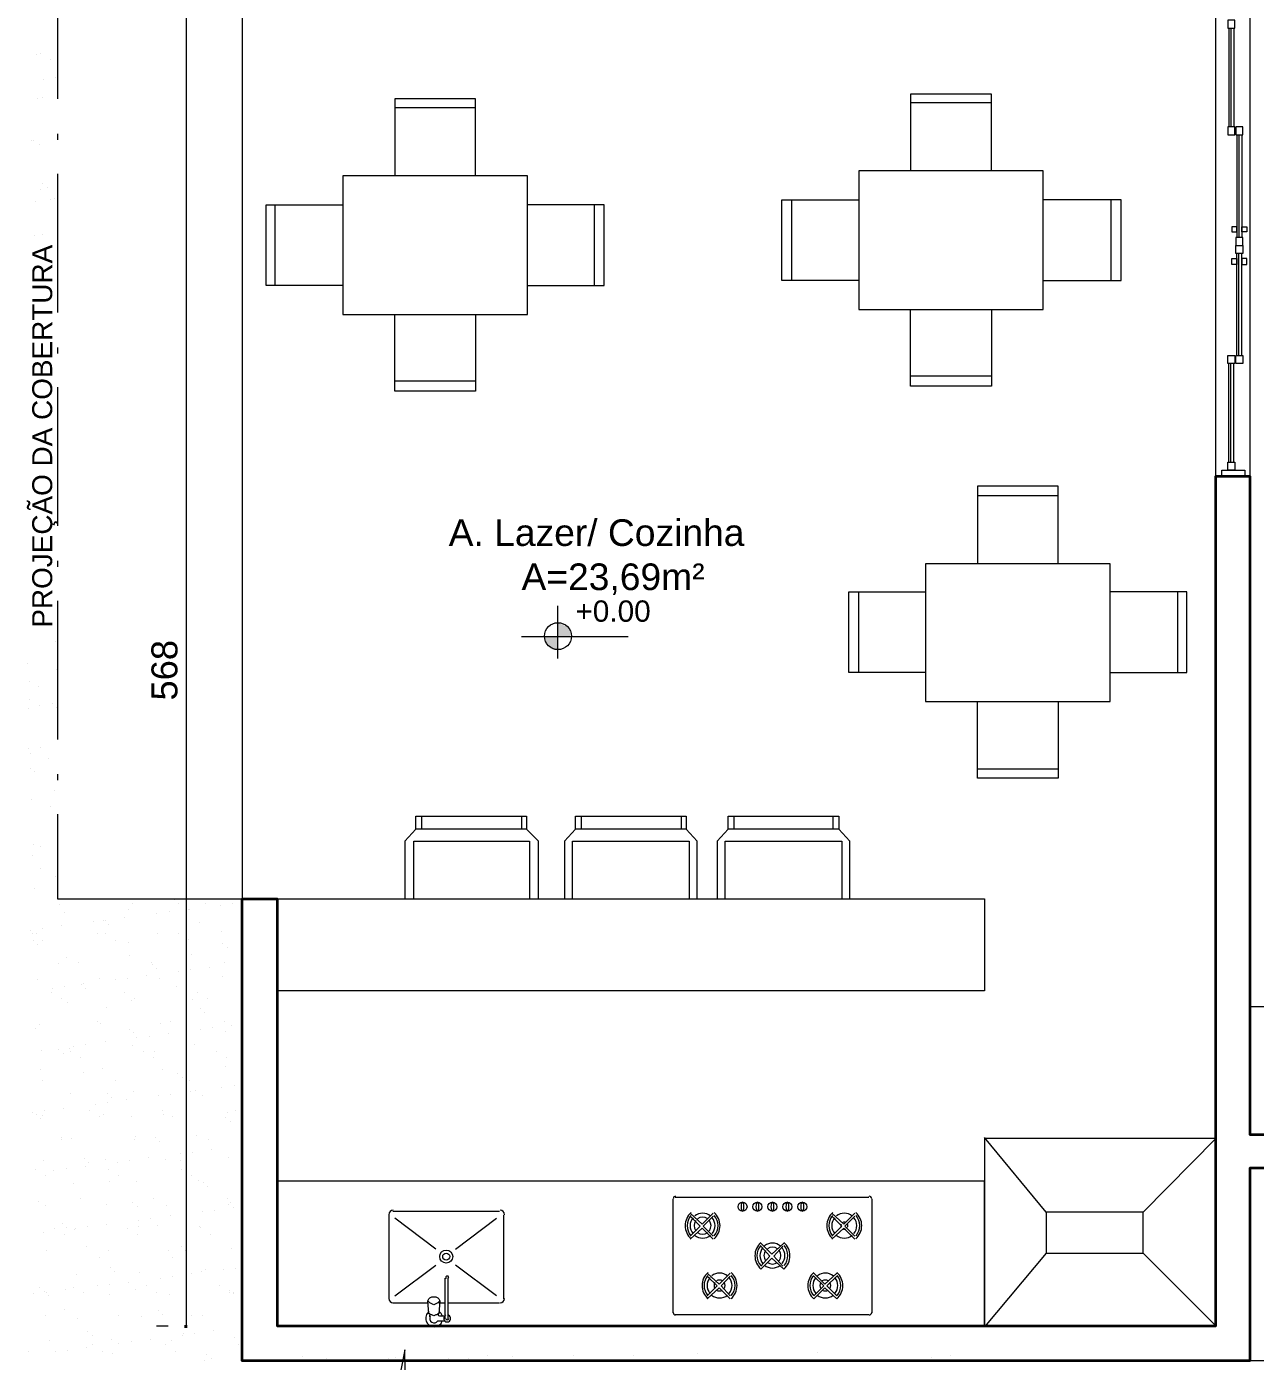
# Model space of a CAD drawing. Header units: millimetres. Extents: x 51.3 to 71.5, y 31.8 to 61.9.
# Drawn here: x 54.13 to 59.45, y 45.81 to 51.59 of the extents above; entities that cross this region are included whole.
import ezdxf

# ---------------------------------------------------------------- set-up
doc = ezdxf.new("R2010")
doc.units = ezdxf.units.MM
for name, color, linetype in [('PDF_0', 7, 'Continuous'), ('PDF_COTAS', 1, 'Continuous'), ('PDF_Parede Corte', 7, 'Continuous'), ('PDF_Texto', 7, 'Continuous')]:
    doc.layers.add(name, color=color, linetype=linetype)
for name, color, linetype, true_color in [('PDF_Layout', 7, 'Continuous', 0x767676), ('PDF_PISO', 7, 'Continuous', 0xb9b9b9), ('PDF_Portas', 7, 'Continuous', 0xb85b5b), ('PDF_Vegetação', 7, 'Continuous', 0x00dd37)]:
    doc.layers.add(name, color=color, linetype=linetype, true_color=true_color)
doc.styles.add('PDF Arial', font='arial.ttf')

msp = doc.modelspace()

# ---------------------------------------------------------------- hatches: boundary and pattern name
at = {"layer": 'PDF_0', "transparency": 33554559}
msp.add_hatch(color=1, dxfattribs=at).paths.add_polyline_path([(54.8112, 45.9543), (54.8242, 45.9543), (54.8242, 45.9673), (54.8112, 45.9673)])
at = {"layer": 'PDF_COTAS', "transparency": 33554559}
h = msp.add_hatch(color=256, dxfattribs=at)
h.paths.add_polyline_path([(56.4282, 48.9505), (56.372, 48.9505), (56.372, 48.9289), (56.3764, 48.9203), (56.398, 48.8987), (56.4066, 48.8943), (56.4282, 48.8943)])
h.paths.add_polyline_path([(56.4369, 49.0067), (56.4282, 49.0067), (56.4282, 48.9505), (56.4844, 48.9505), (56.4844, 48.9678), (56.4801, 48.9808), (56.4671, 48.9938), (56.4499, 49.0024)])

# ---------------------------------------------------------------- linework, layer by layer
at = {"layer": 'PDF_COTAS', "lineweight": 5}
for points in [[(54.8199, 51.6441), (54.8199, 45.9629)], [(56.4282, 49.0846), (56.4282, 48.8554)], [(56.2726, 48.9505), (56.7352, 48.9505)], [(54.6901, 45.9629), (54.742, 45.9629)]]:
    msp.add_lwpolyline(points, dxfattribs=at)
msp.add_circle((56.4304, 48.9527), 0.0584, dxfattribs=at)
at = {"layer": 'PDF_Layout', "lineweight": 5}
for points in [[(54.2621, 51.8819), (54.2621, 51.281)], [(56.0737, 50.948), (56.0737, 51.281), (55.7235, 51.281), (55.7235, 50.948)], [(58.309, 50.9697), (58.309, 51.3026), (57.9588, 51.3026), (57.9588, 50.9697)], [(58.309, 51.2637), (57.9588, 51.2637)], [(56.0737, 51.242), (55.7235, 51.242)], [(54.2621, 51.1296), (54.2621, 51.1037)], [(54.2621, 50.9567), (54.2621, 50.3557)], [(55.4987, 50.4724), (55.1657, 50.4724), (55.1657, 50.8227), (55.4987, 50.8227)], [(55.2047, 50.4724), (55.2047, 50.8227)], [(56.2985, 50.4724), (56.6314, 50.4724), (56.6314, 50.8227), (56.2985, 50.8227)], [(56.5882, 50.4724), (56.5882, 50.8227)], [(57.734, 50.4941), (57.401, 50.4941), (57.401, 50.8443), (57.734, 50.8443)], [(57.4443, 50.4941), (57.4443, 50.8443)], [(58.5338, 50.4941), (58.8711, 50.4941), (58.8711, 50.8443), (58.5338, 50.8443)], [(58.8278, 50.4941), (58.8278, 50.8443)], [(56.0737, 50.3471), (56.0737, 50.0141), (55.7235, 50.0141), (55.7235, 50.3471)], [(58.309, 50.3687), (58.309, 50.0358), (57.9588, 50.0358), (57.9588, 50.3687)], [(54.2621, 50.2044), (54.2621, 50.1784)], [(56.0737, 50.0574), (55.7235, 50.0574)], [(58.309, 50.079), (57.9588, 50.079)], [(54.2621, 50.0314), (54.2621, 49.4305)], [(58.5987, 49.2662), (58.5987, 49.6034), (58.2485, 49.6034), (58.2485, 49.2662)], [(58.5987, 49.5602), (58.2485, 49.5602)], [(54.2621, 49.2791), (54.2621, 49.2532)], [(58.0236, 48.7949), (57.6907, 48.7949), (57.6907, 49.1451), (58.0236, 49.1451)], [(57.734, 48.7949), (57.734, 49.1451)], [(58.8235, 48.7949), (59.1564, 48.7949), (59.1564, 49.1451), (58.8235, 49.1451)], [(59.1175, 48.7949), (59.1175, 49.1451)], [(54.2621, 49.1062), (54.2621, 48.5052)], [(58.5987, 48.6695), (58.5987, 48.3366), (58.2485, 48.3366), (58.2485, 48.6695)], [(58.5987, 48.3755), (58.2485, 48.3755)], [(54.2621, 48.3539), (54.2621, 48.3279)], [(54.2621, 48.1809), (54.2621, 47.8134), (55.062, 47.8134)], [(55.8143, 48.1161), (55.8143, 48.1723), (56.2942, 48.1723), (56.2942, 48.1161), (56.2726, 48.1161)], [(56.2726, 48.1723), (56.2726, 48.1161), (55.8402, 48.1161), (55.8402, 48.1723)], [(56.5061, 48.1161), (56.5061, 48.1723), (56.986, 48.1723), (56.986, 48.1161), (56.9644, 48.1161)], [(56.9644, 48.1723), (56.9644, 48.1161), (56.532, 48.1161), (56.532, 48.1723)], [(57.1676, 48.1161), (57.1676, 48.1723), (57.6475, 48.1723), (57.6475, 48.1161), (57.6215, 48.1161)], [(57.6215, 48.1723), (57.6215, 48.1161), (57.1935, 48.1161), (57.1935, 48.1723)], [(55.8402, 48.1161), (55.8143, 48.1161), (55.7667, 48.0642), (55.7667, 47.8134), (56.3461, 47.8134), (56.3461, 48.0642), (56.2942, 48.1161)], [(56.532, 48.1161), (56.5061, 48.1161), (56.4585, 48.0642), (56.4585, 47.8134), (57.0335, 47.8134), (57.0335, 48.0642), (56.986, 48.1161)], [(57.1935, 48.1161), (57.1676, 48.1161), (57.12, 48.0642), (57.12, 47.8134), (57.695, 47.8134), (57.695, 48.0642), (57.6475, 48.1161)], [(55.8056, 47.8134), (55.8056, 48.0642), (56.3072, 48.0642), (56.3072, 47.8134)], [(56.4931, 47.8134), (56.4931, 48.0642), (56.999, 48.0642), (56.999, 47.8134)], [(57.1546, 47.8134), (57.1546, 48.0642), (57.6605, 48.0642), (57.6605, 47.8134)], [(58.5468, 46.4558), (58.2787, 46.7801)], [(59.2818, 46.7758), (58.2787, 46.7758), (58.2787, 45.9629), (59.2818, 45.9629), (59.2818, 46.7758), (58.9662, 46.4558)], [(55.2133, 45.9629), (58.2787, 45.9629), (58.2787, 46.5898), (55.2133, 46.5898)], [(56.9298, 46.0191), (56.9298, 46.512)], [(56.9384, 46.5207), (57.7772, 46.5207)], [(57.7902, 46.512), (57.7902, 46.0191)], [(55.7148, 46.4601), (56.1775, 46.4601)], [(59.2818, 45.9629), (58.9662, 46.2786), (58.9662, 46.4558), (58.5468, 46.4558), (58.5468, 46.2786), (58.9662, 46.2786)], [(55.6975, 46.4428), (55.6975, 46.1618), (55.6975, 46.0797)], [(55.9008, 46.2958), (55.7235, 46.4299)], [(55.9872, 46.2958), (56.1645, 46.4299)], [(56.1948, 46.4428), (56.1948, 46.1618), (56.1948, 46.0797)], [(57.0033, 46.4515), (57.0552, 46.4039), (57.1027, 46.4515)], [(57.0033, 46.3521), (57.0465, 46.3953), (57.0033, 46.4385)], [(57.1027, 46.4385), (57.0595, 46.3953), (57.1027, 46.3521)], [(57.7167, 46.4515), (57.6691, 46.4039), (57.6172, 46.4515)], [(57.6172, 46.4385), (57.6605, 46.3953), (57.6172, 46.3521)], [(57.7167, 46.3521), (57.6734, 46.3953), (57.7167, 46.4385)], [(57.0033, 46.3391), (57.0552, 46.3866), (57.1027, 46.3391)], [(57.7167, 46.3391), (57.6691, 46.3866), (57.6172, 46.3391)], [(57.3102, 46.3218), (57.3578, 46.2742), (57.4097, 46.3218)], [(57.3102, 46.2223), (57.3492, 46.2656), (57.3102, 46.3088)], [(57.4054, 46.3088), (57.3665, 46.2656), (57.4054, 46.2223)], [(55.7235, 46.0926), (55.9008, 46.2267)], [(56.1645, 46.0926), (55.9872, 46.2267)], [(58.5468, 46.2786), (58.2787, 45.9586)], [(55.9397, 46.1705), (55.9397, 46.1618), (55.9397, 45.9932)], [(55.9526, 46.1705), (55.9526, 46.1618), (55.9526, 45.9932)], [(57.1762, 46.1921), (57.1287, 46.1445), (57.0768, 46.1921)], [(57.0768, 46.1791), (57.12, 46.1359), (57.0768, 46.0926)], [(57.1762, 46.0926), (57.1373, 46.1359), (57.1762, 46.1791)], [(57.5394, 46.1921), (57.587, 46.1445), (57.6388, 46.1921)], [(57.5394, 46.0926), (57.5826, 46.1359), (57.5394, 46.1791)], [(57.6388, 46.1791), (57.5956, 46.1359), (57.6388, 46.0926)], [(57.1762, 46.0797), (57.1287, 46.1272), (57.0768, 46.0797)], [(55.7148, 46.0624), (55.8662, 46.0624)], [(55.9181, 46.071), (55.9137, 46.0148), (55.9094, 46.0148), (55.9051, 46.0105), (55.9008, 46.0105), (55.8921, 46.0062), (55.8835, 46.0105), (55.8791, 46.0105), (55.8748, 46.0148), (55.8705, 46.0148), (55.8662, 46.071), (55.8705, 46.0797), (55.8748, 46.084), (55.8835, 46.0883), (55.8921, 46.0883), (55.9008, 46.0883), (55.9094, 46.084), (55.9137, 46.0797), (55.9181, 46.071), (55.9137, 46.0667), (55.9094, 46.0624), (55.9008, 46.058), (55.8921, 46.0537), (55.8835, 46.058), (55.8748, 46.0624), (55.8705, 46.0667), (55.8662, 46.071)], [(55.9137, 46.0624), (55.9397, 46.0624)], [(55.9526, 46.0624), (56.1775, 46.0624)], [(55.8748, 46.0018), (55.8748, 46.0105)], [(55.9181, 46.0062), (55.9353, 46.0062)], [(57.7772, 46.0105), (56.9384, 46.0105)], [(59.8525, 45.8116), (59.2818, 45.8116)]]:
    msp.add_lwpolyline(points, dxfattribs=at)
for points in [[(57.734, 50.9697), (57.734, 50.3687), (58.5338, 50.3687), (58.5338, 50.9697)], [(55.4987, 50.948), (55.4987, 50.3471), (56.2985, 50.3471), (56.2985, 50.948)], [(58.0236, 49.2662), (58.0236, 48.6695), (58.8235, 48.6695), (58.8235, 49.2662)], [(55.2133, 47.8134), (58.2787, 47.8134), (58.2787, 47.4157), (55.2133, 47.4157)], [(64.0551, 46.7931), (64.0551, 47.3465), (59.4288, 47.3465), (59.4288, 46.7931)]]:
    msp.add_lwpolyline(points, close=True, dxfattribs=at)
for points in [[(57.3102, 46.3247, 0.453865), (57.3102, 46.2094), (57.3578, 46.2569), (57.4097, 46.2094, 0.453865), (57.4098, 46.3247)], [(57.5393, 46.195, 0.453865), (57.5394, 46.0797), (57.587, 46.1272), (57.6388, 46.0797, 0.453865), (57.6389, 46.195)], [(55.877, 46.0043, 0.940721), (55.9094, 45.9845), (55.9353, 45.9845)]]:
    msp.add_lwpolyline(points, format="xyb", dxfattribs=at)
for centre in [(57.2303, 46.4796), (57.2951, 46.4796), (57.36, 46.4796), (57.4248, 46.4796), (57.4897, 46.4796)]:
    msp.add_circle(centre, 0.0195, dxfattribs=at)
at = {"layer": 'PDF_Layout', "color": 252, "lineweight": 5, "true_color": 0x989898}
for radius in [0.0281, 0.0151]:
    msp.add_circle((55.9462, 46.2634), radius, dxfattribs=at)
at = {"layer": 'PDF_Layout', "lineweight": 5}
for centre, radius, start, end in [((56.9406, 46.5142), 0.0108, 90.00006, 179.99994), ((57.7794, 46.5142), 0.0108, 0.00006, 89.99994), ((55.717, 46.445), 0.0195, 90.00002, 179.99998), ((56.1796, 46.445), 0.0195, 0.00002, 89.99998), ((57.0573, 46.3974), 0.0757, 131.17677, 228.82323), ((57.0573, 46.3974), 0.0757, 311.17677, 48.82323), ((57.6713, 46.3974), 0.0757, 131.17677, 228.82323), ((57.6713, 46.3974), 0.0757, 311.17677, 48.82323), ((57.0573, 46.3974), 0.067, 139.41098, 220.58902), ((57.0573, 46.3974), 0.054, 140.21857, 219.78143), ((57.0573, 46.3974), 0.0368, 143.21231, 216.78769), ((57.0573, 46.3974), 0.054, 50.21852, 128.62245), ((57.0573, 46.3974), 0.0368, 53.21231, 126.78769), ((57.0573, 46.3974), 0.0368, 323.21231, 36.78769), ((57.0573, 46.3974), 0.054, 320.21857, 39.78143), ((57.0573, 46.3974), 0.067, 319.41098, 40.58902), ((57.6713, 46.3974), 0.067, 139.41098, 220.58902), ((57.6713, 46.3974), 0.054, 140.21857, 219.78143), ((57.6713, 46.3974), 0.054, 50.21852, 128.62245), ((57.6713, 46.3974), 0.0151, 154.47376, 205.52624), ((57.6713, 46.3974), 0.0151, 64.47376, 115.52624), ((57.6713, 46.3974), 0.0151, 334.47376, 25.52624), ((57.6713, 46.3974), 0.054, 320.21857, 39.78143), ((57.6713, 46.3974), 0.067, 319.41098, 40.58902), ((57.0573, 46.3974), 0.054, 230.21857, 309.78143), ((57.0573, 46.3974), 0.0368, 233.21231, 306.78769), ((57.6713, 46.3974), 0.054, 230.21857, 309.78143), ((57.6713, 46.3974), 0.0151, 244.47376, 295.52624), ((57.36, 46.2677), 0.067, 139.41098, 220.58902), ((57.36, 46.2677), 0.054, 140.21857, 219.78143), ((57.36, 46.2677), 0.0368, 143.21231, 216.78769), ((57.36, 46.2677), 0.054, 50.21852, 128.62245), ((57.36, 46.2677), 0.0368, 53.21231, 126.78769), ((57.36, 46.2677), 0.0368, 323.21231, 36.78769), ((57.36, 46.2677), 0.054, 320.21857, 39.78143), ((57.36, 46.2677), 0.067, 319.41098, 40.58902), ((57.36, 46.2677), 0.054, 230.21857, 309.78143), ((57.36, 46.2677), 0.0368, 233.21231, 306.78769), ((55.9505, 46.1726), 0.00649, 312.65421, 227.34579), ((55.9505, 46.1726), 0.00649, 359.99482, 180.00518), ((57.1308, 46.138), 0.0757, 131.17677, 228.82323), ((57.1308, 46.138), 0.067, 139.41098, 220.58902), ((57.1308, 46.138), 0.054, 140.21857, 219.78143), ((57.1308, 46.138), 0.054, 50.21852, 128.62245), ((57.1308, 46.138), 0.054, 320.21857, 39.78143), ((57.1308, 46.138), 0.0757, 311.17677, 48.82323), ((57.1308, 46.138), 0.067, 319.41098, 40.58902), ((57.5891, 46.138), 0.067, 139.41098, 220.58902), ((57.5891, 46.138), 0.054, 140.21857, 219.78143), ((57.5891, 46.138), 0.054, 50.21852, 128.62245), ((57.5891, 46.138), 0.054, 320.21857, 39.78143), ((57.5891, 46.138), 0.067, 319.41098, 40.58902), ((57.1308, 46.138), 0.0238, 146.53575, 213.46425), ((57.1308, 46.138), 0.0238, 56.53575, 123.46425), ((57.1308, 46.138), 0.0238, 236.53575, 303.46425), ((57.1308, 46.138), 0.0238, 326.53575, 33.46425), ((57.5891, 46.138), 0.0238, 146.53575, 213.46425), ((57.5891, 46.138), 0.0238, 56.53575, 123.46425), ((57.5891, 46.138), 0.0238, 236.53575, 303.46425), ((57.5891, 46.138), 0.0238, 326.53575, 33.46425), ((55.717, 46.0818), 0.0195, 180.00002, 269.99998), ((56.1796, 46.0818), 0.0195, 270.00002, 359.99998), ((57.1308, 46.138), 0.054, 230.21857, 309.78143), ((57.5891, 46.138), 0.054, 230.21857, 309.78143), ((55.8943, 45.9954), 0.0368, 126.17244, 342.25715), ((55.9202, 46.017), 0.0108, 192.8266, 270), ((55.8943, 45.9954), 0.0368, 15.53451, 53.9979), ((55.9505, 45.9954), 0.0151, 110.16011, 69.83989), ((55.9505, 45.9954), 0.00649, 180.00553, 359.99447), ((56.9406, 46.0213), 0.0108, 180.00006, 269.99994), ((57.7794, 46.0213), 0.0108, 270.00006, 359.99994)]:
    msp.add_arc(centre, radius, start, end, dxfattribs=at)
for points in [[(57.2303, 46.4991), (57.2267, 46.4991), (57.2238, 46.4903), (57.2238, 46.4796)], [(57.2238, 46.4796), (57.2238, 46.4689), (57.2267, 46.4601), (57.2303, 46.4601)], [(57.2367, 46.4796), (57.2367, 46.4903), (57.2338, 46.4991), (57.2303, 46.4991)], [(57.2303, 46.4601), (57.2338, 46.4601), (57.2367, 46.4689), (57.2367, 46.4796)], [(57.2951, 46.4991), (57.2915, 46.4991), (57.2886, 46.4903), (57.2886, 46.4796)], [(57.2886, 46.4796), (57.2886, 46.4689), (57.2915, 46.4601), (57.2951, 46.4601)], [(57.3016, 46.4796), (57.3016, 46.4903), (57.2987, 46.4991), (57.2951, 46.4991)], [(57.2951, 46.4601), (57.2987, 46.4601), (57.3016, 46.4689), (57.3016, 46.4796)], [(57.36, 46.4991), (57.3564, 46.4991), (57.3535, 46.4903), (57.3535, 46.4796)], [(57.3535, 46.4796), (57.3535, 46.4689), (57.3564, 46.4601), (57.36, 46.4601)], [(57.3665, 46.4796), (57.3665, 46.4903), (57.3636, 46.4991), (57.36, 46.4991)], [(57.36, 46.4601), (57.3636, 46.4601), (57.3665, 46.4689), (57.3665, 46.4796)], [(57.4248, 46.4991), (57.4212, 46.4991), (57.4183, 46.4903), (57.4183, 46.4796)], [(57.4183, 46.4796), (57.4183, 46.4689), (57.4212, 46.4601), (57.4248, 46.4601)], [(57.4313, 46.4796), (57.4313, 46.4903), (57.4284, 46.4991), (57.4248, 46.4991)], [(57.4248, 46.4601), (57.4284, 46.4601), (57.4313, 46.4689), (57.4313, 46.4796)], [(57.4897, 46.4991), (57.4861, 46.4991), (57.4832, 46.4903), (57.4832, 46.4796)], [(57.4832, 46.4796), (57.4832, 46.4689), (57.4861, 46.4601), (57.4897, 46.4601)], [(57.4962, 46.4796), (57.4962, 46.4903), (57.4933, 46.4991), (57.4897, 46.4991)], [(57.4897, 46.4601), (57.4933, 46.4601), (57.4962, 46.4689), (57.4962, 46.4796)]]:
    msp.add_open_spline(points, degree=3, dxfattribs=at)
at = {"layer": 'PDF_Parede Corte', "lineweight": 35}
msp.add_lwpolyline([(55.062, 45.8116), (55.062, 47.8134), (55.2133, 47.8134), (55.2133, 45.9629), (59.2818, 45.9629), (59.2818, 49.6466), (59.4288, 49.6466), (59.4288, 46.7931), (64.0551, 46.7931), (64.0551, 49.6466), (64.2064, 49.6466), (64.0551, 49.6466), (64.2064, 49.6466), (64.2064, 46.6461), (59.4288, 46.6461), (59.4288, 45.8116), (55.062, 45.8116), (55.062, 45.9629)], dxfattribs=at)
at = {"layer": 'PDF_PISO', "lineweight": 5}
for points in [[(55.062, 53.2482), (55.062, 45.8116), (59.2818, 45.8116)], [(59.2818, 45.9629), (59.2818, 47.0438)]]:
    msp.add_lwpolyline(points, dxfattribs=at)
msp.add_lwpolyline([(59.4288, 51.6441), (59.4288, 49.6466), (59.2818, 49.6466), (59.2818, 51.6441)], close=True, dxfattribs=at)
at = {"layer": 'PDF_Portas', "color": 150, "lineweight": 5, "true_color": 0x007fff}
for points in [[(59.364, 51.6225), (59.3337, 51.6225), (59.3337, 51.5879), (59.364, 51.5879)], [(59.364, 51.1599), (59.3337, 51.1599), (59.3337, 51.1253), (59.364, 51.1253)], [(59.3985, 51.1253), (59.3985, 51.1599), (59.3683, 51.1599), (59.3683, 51.1253)], [(59.3985, 50.68), (59.3683, 50.68), (59.3683, 50.6454), (59.3985, 50.6454)], [(59.3985, 50.6108), (59.3683, 50.6108), (59.3683, 50.6454), (59.3985, 50.6454)], [(59.364, 50.1352), (59.3337, 50.1352), (59.3337, 50.1698), (59.364, 50.1698)], [(59.3985, 50.1698), (59.3985, 50.1352), (59.3683, 50.1352), (59.3683, 50.1698)], [(59.364, 49.6726), (59.3337, 49.6726), (59.3337, 49.7072), (59.364, 49.7072)]]:
    msp.add_lwpolyline(points, close=True, dxfattribs=at)
at = {"layer": 'PDF_Portas', "lineweight": 5}
for points in [[(59.338, 51.5879), (59.338, 51.1599)], [(59.3596, 51.5879), (59.3596, 51.1599)], [(59.3726, 51.1253), (59.3726, 50.68)], [(59.3942, 51.1253), (59.3942, 50.68)], [(59.3726, 50.1698), (59.3726, 50.6108)], [(59.3942, 50.1698), (59.3942, 50.6108)], [(59.338, 49.7072), (59.338, 50.1352)], [(59.3596, 49.7072), (59.3596, 50.1352)], [(59.2818, 49.6466), (59.4288, 49.6466)], [(59.3078, 49.6466), (59.3078, 49.6726), (59.4072, 49.6726), (59.4072, 49.6466)]]:
    msp.add_lwpolyline(points, dxfattribs=at)
at = {"layer": 'PDF_Portas', "color": 150, "lineweight": 5, "true_color": 0x007fff}
for points in [[(59.3467, 51.5879), (59.3467, 51.1599)], [(59.3813, 51.1253), (59.3813, 50.68)], [(59.3813, 50.1698), (59.3813, 50.6108)], [(59.3467, 49.7072), (59.3467, 50.1352)]]:
    msp.add_lwpolyline(points, dxfattribs=at)
at = {"layer": 'PDF_Portas', "lineweight": 5}
for points in [[(59.3726, 50.7275), (59.351, 50.7275), (59.351, 50.7059), (59.3726, 50.7059)], [(59.3942, 50.7275), (59.4158, 50.7275), (59.4158, 50.7059), (59.3942, 50.7059)], [(59.3726, 50.5632), (59.351, 50.5632), (59.351, 50.5892), (59.3726, 50.5892)], [(59.3942, 50.5632), (59.4158, 50.5632), (59.4158, 50.5892), (59.3942, 50.5892)]]:
    msp.add_lwpolyline(points, close=True, dxfattribs=at)
at = {"layer": 'PDF_Vegetação', "lineweight": 35}
for points in [[(54.1713, 51.4755), (54.1713, 51.4755)], [(54.1886, 51.4798), (54.1886, 51.4798)], [(54.2318, 51.4539), (54.2318, 51.4539)], [(54.2535, 51.3761), (54.2535, 51.3761)], [(54.2016, 51.3674), (54.2016, 51.3674)], [(54.1756, 51.281), (54.1756, 51.281)], [(54.1973, 51.2896), (54.1973, 51.2896)], [(54.1497, 51.0994), (54.1497, 51.0994)], [(54.1583, 51.0994), (54.1583, 51.0994)], [(54.1843, 51.0821), (54.1843, 51.0821)], [(54.1973, 50.9134), (54.1973, 50.9134)], [(54.1886, 50.8875), (54.1886, 50.8875)], [(54.2189, 50.8962), (54.2189, 50.8962)], [(54.167, 50.8356), (54.167, 50.8356)], [(54.2318, 50.8443), (54.2318, 50.8443)], [(54.2491, 50.8486), (54.2491, 50.8486)], [(54.1627, 50.6886), (54.1627, 50.6886)], [(54.1973, 50.6929), (54.1973, 50.6929)], [(54.2535, 48.9289), (54.2535, 48.9289)], [(54.1324, 48.8338), (54.1324, 48.8338)], [(54.2578, 48.8079), (54.2578, 48.8079)], [(54.1411, 48.756), (54.1411, 48.756)], [(54.18, 48.7344), (54.18, 48.7344)], [(54.2621, 48.7344), (54.2621, 48.7344)], [(54.1411, 48.6781), (54.1411, 48.6781)], [(54.1843, 48.6522), (54.1843, 48.6522)], [(54.2405, 48.6609), (54.2405, 48.6609)], [(54.1367, 48.6392), (54.1367, 48.6392)], [(54.2578, 48.6436), (54.2578, 48.6436)], [(54.1367, 48.4663), (54.1367, 48.4663)], [(54.1454, 48.4447), (54.1454, 48.4447)], [(54.1886, 48.4706), (54.1886, 48.4706)], [(54.2232, 48.4231), (54.2232, 48.4231)], [(54.1454, 48.3798), (54.1454, 48.3798)], [(54.1627, 48.3668), (54.1627, 48.3668)], [(54.2491, 48.2847), (54.2491, 48.2847)], [(54.1497, 48.2458), (54.1497, 48.2458)], [(54.2318, 48.2155), (54.2318, 48.2155)], [(54.1583, 48.0512), (54.1583, 48.0512)], [(54.1886, 48.0426), (54.1886, 48.0426)], [(54.154, 48.0037), (54.154, 48.0037)], [(54.1886, 47.9475), (54.1886, 47.9475)], [(54.2535, 47.9129), (54.2535, 47.9129)], [(54.1627, 47.8567), (54.1627, 47.8567)], [(54.2708, 47.7875), (54.2708, 47.7875)], [(54.3616, 47.8134), (54.3616, 47.8134)], [(54.5864, 47.7918), (54.5864, 47.7918)], [(54.768, 47.8091), (54.768, 47.8091)], [(54.7853, 47.7918), (54.7853, 47.7918)], [(54.902, 47.7918), (54.902, 47.7918)], [(55.0187, 47.7918), (55.0187, 47.7918)], [(54.2924, 47.7529), (54.2924, 47.7529)], [(54.5518, 47.7313), (54.5518, 47.7313)], [(54.5691, 47.7659), (54.5691, 47.7659)], [(54.6901, 47.7486), (54.6901, 47.7486)], [(54.7464, 47.7572), (54.7464, 47.7572)], [(54.8285, 47.7659), (54.8285, 47.7659)], [(54.8328, 47.7659), (54.8328, 47.7659)], [(54.9669, 47.7832), (54.9669, 47.7832)], [(54.1454, 47.6751), (54.1454, 47.6751)], [(54.1973, 47.6837), (54.1973, 47.6837)], [(54.2794, 47.6967), (54.2794, 47.6967)], [(54.4178, 47.714), (54.4178, 47.714)], [(54.461, 47.7183), (54.461, 47.7183)], [(54.4696, 47.7183), (54.4696, 47.7183)], [(54.4826, 47.701), (54.4826, 47.701)], [(54.8761, 47.7097), (54.8761, 47.7097)], [(54.9712, 47.6707), (54.9712, 47.6707)], [(54.154, 47.6621), (54.154, 47.6621)], [(54.1583, 47.6318), (54.1583, 47.6318)], [(54.1713, 47.6621), (54.1713, 47.6621)], [(54.1756, 47.6145), (54.1756, 47.6145)], [(54.1973, 47.6318), (54.1973, 47.6318)], [(54.4351, 47.6621), (54.4351, 47.6621)], [(54.4696, 47.6621), (54.4696, 47.6621)], [(54.5129, 47.6318), (54.5129, 47.6318)], [(54.5691, 47.6232), (54.5691, 47.6232)], [(54.6945, 47.6621), (54.6945, 47.6621)], [(54.7853, 47.6621), (54.7853, 47.6621)], [(54.8285, 47.6362), (54.8285, 47.6362)], [(54.9755, 47.6189), (54.9755, 47.6189)], [(54.301, 47.5583), (54.301, 47.5583)], [(54.5734, 47.567), (54.5734, 47.567)], [(54.8415, 47.5713), (54.8415, 47.5713)], [(54.9971, 47.6016), (54.9971, 47.6016)], [(54.2664, 47.5324), (54.2664, 47.5324)], [(54.3529, 47.5367), (54.3529, 47.5367)], [(54.6685, 47.5367), (54.6685, 47.5367)], [(54.6729, 47.5281), (54.6729, 47.5281)], [(54.6901, 47.5108), (54.6901, 47.5108)], [(54.7853, 47.4978), (54.7853, 47.4978)], [(54.8372, 47.5065), (54.8372, 47.5065)], [(54.9193, 47.5151), (54.9193, 47.5151)], [(54.9842, 47.5367), (54.9842, 47.5367)], [(55.0577, 47.5324), (55.0577, 47.5324)], [(54.1756, 47.4632), (54.1756, 47.4632)], [(54.3659, 47.4416), (54.3659, 47.4416)], [(54.3745, 47.4459), (54.3745, 47.4459)], [(54.4437, 47.4675), (54.4437, 47.4675)], [(54.5129, 47.4632), (54.5129, 47.4632)], [(54.5648, 47.4675), (54.5648, 47.4675)], [(54.6469, 47.4805), (54.6469, 47.4805)], [(54.7031, 47.4675), (54.7031, 47.4675)], [(54.9755, 47.4762), (54.9755, 47.4762)], [(54.2362, 47.407), (54.2362, 47.407)], [(54.2405, 47.4243), (54.2405, 47.4243)], [(54.2794, 47.3811), (54.2794, 47.3811)], [(54.2924, 47.433), (54.2924, 47.433)], [(54.3832, 47.4243), (54.3832, 47.4243)], [(54.5518, 47.407), (54.5518, 47.407)], [(54.595, 47.3811), (54.595, 47.3811)], [(54.7766, 47.433), (54.7766, 47.433)], [(54.8674, 47.407), (54.8674, 47.407)], [(54.9107, 47.3811), (54.9107, 47.3811)], [(54.3053, 47.3638), (54.3053, 47.3638)], [(54.474, 47.3422), (54.474, 47.3422)], [(54.5821, 47.3724), (54.5821, 47.3724)], [(54.8458, 47.3767), (54.8458, 47.3767)], [(54.8804, 47.3378), (54.8804, 47.3378)], [(54.1843, 47.2687), (54.1843, 47.2687)], [(54.4351, 47.2816), (54.4351, 47.2816)], [(54.448, 47.273), (54.448, 47.273)], [(54.7074, 47.273), (54.7074, 47.273)], [(54.7507, 47.2816), (54.7507, 47.2816)], [(54.8977, 47.3205), (54.8977, 47.3205)], [(54.9842, 47.2816), (54.9842, 47.2816)], [(55.0144, 47.2643), (55.0144, 47.2643)], [(54.167, 47.2514), (54.167, 47.2514)], [(54.5734, 47.247), (54.5734, 47.247)], [(54.5907, 47.2341), (54.5907, 47.2341)], [(54.6037, 47.2124), (54.6037, 47.2124)], [(54.6599, 47.2168), (54.6599, 47.2168)], [(54.742, 47.2297), (54.742, 47.2297)], [(54.8804, 47.247), (54.8804, 47.247)], [(54.9323, 47.2557), (54.9323, 47.2557)], [(54.9885, 47.2384), (54.9885, 47.2384)], [(54.1929, 47.1562), (54.1929, 47.1562)], [(54.2664, 47.1606), (54.2664, 47.1606)], [(54.314, 47.1649), (54.314, 47.1649)], [(54.3183, 47.1519), (54.3183, 47.1519)], [(54.3313, 47.1735), (54.3313, 47.1735)], [(54.3832, 47.1822), (54.3832, 47.1822)], [(54.4696, 47.1952), (54.4696, 47.1952)], [(54.5864, 47.1779), (54.5864, 47.1779)], [(54.6339, 47.1519), (54.6339, 47.1519)], [(54.6815, 47.1519), (54.6815, 47.1519)], [(54.8544, 47.1822), (54.8544, 47.1822)], [(54.9496, 47.1519), (54.9496, 47.1519)], [(54.2881, 47.1433), (54.2881, 47.1433)], [(54.3616, 47.126), (54.3616, 47.126)], [(54.6772, 47.126), (54.6772, 47.126)], [(54.9928, 47.126), (54.9928, 47.126)], [(54.1886, 47.0741), (54.1886, 47.0741)], [(54.3745, 47.0611), (54.3745, 47.0611)], [(54.4567, 47.0784), (54.4567, 47.0784)], [(54.7161, 47.0741), (54.7161, 47.0741)], [(54.7809, 47.0568), (54.7809, 47.0568)], [(54.8026, 47.0395), (54.8026, 47.0395)], [(54.9885, 47.0871), (54.9885, 47.0871)], [(54.1973, 47.0265), (54.1973, 47.0265)], [(54.5129, 47.0265), (54.5129, 47.0265)], [(54.5907, 46.979), (54.5907, 46.979)], [(54.8328, 47.0265), (54.8328, 47.0265)], [(54.8372, 46.979), (54.8372, 46.979)], [(54.8588, 46.9833), (54.8588, 46.9833)], [(54.9712, 46.9963), (54.9712, 46.9963)], [(55.0274, 47.0049), (55.0274, 47.0049)], [(54.3183, 46.9703), (54.3183, 46.9703)], [(54.4264, 46.9228), (54.4264, 46.9228)], [(54.4783, 46.9703), (54.4783, 46.9703)], [(54.4783, 46.9314), (54.4783, 46.9314)], [(54.4956, 46.953), (54.4956, 46.953)], [(54.5604, 46.9444), (54.5604, 46.9444)], [(54.6988, 46.9617), (54.6988, 46.9617)], [(54.7507, 46.966), (54.7507, 46.966)], [(54.889, 46.9617), (54.889, 46.9617)], [(54.154, 46.8882), (54.154, 46.8882)], [(54.1713, 46.8795), (54.1713, 46.8795)], [(54.1886, 46.8622), (54.1886, 46.8622)], [(54.1973, 46.8752), (54.1973, 46.8752)], [(54.2059, 46.8968), (54.2059, 46.8968)], [(54.2881, 46.9055), (54.2881, 46.9055)], [(54.4005, 46.8968), (54.4005, 46.8968)], [(54.4437, 46.8709), (54.4437, 46.8709)], [(54.461, 46.8795), (54.461, 46.8795)], [(54.5821, 46.8709), (54.5821, 46.8709)], [(54.7161, 46.8968), (54.7161, 46.8968)], [(54.7204, 46.8795), (54.7204, 46.8795)], [(54.7593, 46.8709), (54.7593, 46.8709)], [(54.9885, 46.8666), (54.9885, 46.8666)], [(54.9971, 46.8882), (54.9971, 46.8882)], [(55.0317, 46.8968), (55.0317, 46.8968)], [(55.0101, 46.8493), (55.0101, 46.8493)], [(54.2794, 46.7801), (54.2794, 46.7801)], [(54.2794, 46.7714), (54.2794, 46.7714)], [(54.3226, 46.7758), (54.3226, 46.7758)], [(54.595, 46.7714), (54.595, 46.7714)], [(54.5994, 46.7844), (54.5994, 46.7844)], [(54.6858, 46.7801), (54.6858, 46.7801)], [(54.7031, 46.7628), (54.7031, 46.7628)], [(54.8631, 46.7887), (54.8631, 46.7887)], [(54.915, 46.7714), (54.915, 46.7714)], [(54.3788, 46.6893), (54.3788, 46.6893)], [(54.4696, 46.685), (54.4696, 46.685)], [(54.6556, 46.6936), (54.6556, 46.6936)], [(54.7291, 46.685), (54.7291, 46.685)], [(54.7939, 46.7109), (54.7939, 46.7109)], [(54.8458, 46.7152), (54.8458, 46.7152)], [(54.9279, 46.7282), (54.9279, 46.7282)], [(55.0014, 46.6936), (55.0014, 46.6936)], [(54.167, 46.6417), (54.167, 46.6417)], [(54.2016, 46.6806), (54.2016, 46.6806)], [(54.2448, 46.6374), (54.2448, 46.6374)], [(54.301, 46.6461), (54.301, 46.6461)], [(54.3832, 46.6547), (54.3832, 46.6547)], [(54.3961, 46.672), (54.3961, 46.672)], [(54.4826, 46.6417), (54.4826, 46.6417)], [(54.5215, 46.672), (54.5215, 46.672)], [(54.5734, 46.6806), (54.5734, 46.6806)], [(54.7939, 46.6806), (54.7939, 46.6806)], [(54.7982, 46.6417), (54.7982, 46.6417)], [(54.2102, 46.6158), (54.2102, 46.6158)], [(54.3313, 46.5812), (54.3313, 46.5812)], [(54.4869, 46.5898), (54.4869, 46.5898)], [(54.5259, 46.6158), (54.5259, 46.6158)], [(54.6037, 46.5898), (54.6037, 46.5898)], [(54.8415, 46.6158), (54.8415, 46.6158)], [(54.8717, 46.5942), (54.8717, 46.5942)], [(54.8934, 46.5855), (54.8934, 46.5855)], [(54.3616, 46.5163), (54.3616, 46.5163)], [(54.6772, 46.5163), (54.6772, 46.5163)], [(54.9107, 46.5682), (54.9107, 46.5682)], [(54.9971, 46.5163), (54.9971, 46.5163)], [(54.18, 46.5034), (54.18, 46.5034)], [(54.2102, 46.4861), (54.2102, 46.4861)], [(54.474, 46.4904), (54.474, 46.4904)], [(54.5864, 46.4991), (54.5864, 46.4991)], [(54.608, 46.4818), (54.608, 46.4818)], [(54.7334, 46.4861), (54.7334, 46.4861)], [(54.889, 46.4601), (54.889, 46.4601)], [(54.9409, 46.4645), (54.9409, 46.4645)], [(55.0014, 46.4904), (55.0014, 46.4904)], [(55.0101, 46.4991), (55.0101, 46.4991)], [(55.0231, 46.4774), (55.0231, 46.4774)], [(54.2837, 46.4083), (54.2837, 46.4083)], [(54.474, 46.4039), (54.474, 46.4039)], [(54.6123, 46.4212), (54.6123, 46.4212)], [(54.6642, 46.4299), (54.6642, 46.4299)], [(54.6945, 46.3996), (54.6945, 46.3996)], [(54.7507, 46.4428), (54.7507, 46.4428)], [(54.2016, 46.3693), (54.2016, 46.3693)], [(54.2491, 46.3866), (54.2491, 46.3866)], [(54.2924, 46.3607), (54.2924, 46.3607)], [(54.301, 46.391), (54.301, 46.391)], [(54.3356, 46.3823), (54.3356, 46.3823)], [(54.3399, 46.3866), (54.3399, 46.3866)], [(54.3918, 46.3953), (54.3918, 46.3953)], [(54.5648, 46.3866), (54.5648, 46.3866)], [(54.608, 46.3607), (54.608, 46.3607)], [(54.6123, 46.3953), (54.6123, 46.3953)], [(54.8761, 46.3953), (54.8761, 46.3953)], [(54.8804, 46.391), (54.8804, 46.391)], [(54.9236, 46.3607), (54.9236, 46.3607)], [(54.2146, 46.2915), (54.2146, 46.2915)], [(54.3875, 46.3088), (54.3875, 46.3088)], [(54.4826, 46.2915), (54.4826, 46.2915)], [(54.742, 46.2915), (54.742, 46.2915)], [(54.7982, 46.3088), (54.7982, 46.3088)], [(54.8155, 46.2915), (54.8155, 46.2915)], [(55.0144, 46.3002), (55.0144, 46.3002)], [(54.4437, 46.2613), (54.4437, 46.2613)], [(54.7593, 46.2613), (54.7593, 46.2613)], [(54.3443, 46.1878), (54.3443, 46.1878)], [(54.4913, 46.218), (54.4913, 46.218)], [(54.5086, 46.2007), (54.5086, 46.2007)], [(54.6166, 46.1964), (54.6166, 46.1964)], [(54.7074, 46.1705), (54.7074, 46.1705)], [(54.7593, 46.1791), (54.7593, 46.1791)], [(54.8415, 46.1921), (54.8415, 46.1921)], [(54.8847, 46.2007), (54.8847, 46.2007)], [(54.902, 46.2094), (54.902, 46.2094)], [(54.9798, 46.2094), (54.9798, 46.2094)], [(55.0317, 46.2137), (55.0317, 46.2137)], [(54.1843, 46.1272), (54.1843, 46.1272)], [(54.2059, 46.1099), (54.2059, 46.1099)], [(54.2967, 46.1186), (54.2967, 46.1186)], [(54.3313, 46.1315), (54.3313, 46.1315)], [(54.4351, 46.1359), (54.4351, 46.1359)], [(54.4869, 46.1445), (54.4869, 46.1445)], [(54.5691, 46.1532), (54.5691, 46.1532)], [(54.5994, 46.1186), (54.5994, 46.1186)], [(54.6469, 46.1359), (54.6469, 46.1359)], [(54.9625, 46.1359), (54.9625, 46.1359)], [(55.0058, 46.1143), (55.0058, 46.1143)], [(54.1583, 46.1013), (54.1583, 46.1013)], [(54.2146, 46.1056), (54.2146, 46.1056)], [(54.2232, 46.0926), (54.2232, 46.0926)], [(54.3745, 46.1056), (54.3745, 46.1056)], [(54.4869, 46.097), (54.4869, 46.097)], [(54.6901, 46.1056), (54.6901, 46.1056)], [(54.7464, 46.097), (54.7464, 46.097)], [(55.0058, 46.1056), (55.0058, 46.1056)], [(55.0231, 46.1056), (55.0231, 46.1056)], [(55.0231, 46.1013), (55.0231, 46.1013)], [(54.2102, 46.0062), (54.2102, 46.0062)], [(54.2924, 46.0321), (54.2924, 46.0321)], [(54.3486, 45.9932), (54.3486, 45.9932)], [(54.5259, 46.0062), (54.5259, 46.0062)], [(54.6253, 46.0018), (54.6253, 46.0018)], [(54.6988, 46.0278), (54.6988, 46.0278)], [(54.7161, 46.0105), (54.7161, 46.0105)], [(54.8415, 46.0062), (54.8415, 46.0062)], [(54.889, 46.0062), (54.889, 46.0062)], [(54.3918, 45.937), (54.3918, 45.937)], [(54.9366, 45.9413), (54.9366, 45.9413)], [(54.2275, 45.8981), (54.2275, 45.8981)], [(54.4134, 45.9197), (54.4134, 45.9197)], [(54.4134, 45.8808), (54.4134, 45.8808)], [(54.4956, 45.9024), (54.4956, 45.9024)], [(54.5259, 45.8851), (54.5259, 45.8851)], [(54.5821, 45.8938), (54.5821, 45.8938)], [(54.6642, 45.9024), (54.6642, 45.9024)], [(54.7291, 45.8808), (54.7291, 45.8808)], [(54.755, 45.8981), (54.755, 45.8981)], [(54.8026, 45.9197), (54.8026, 45.9197)], [(54.8069, 45.9283), (54.8069, 45.9283)], [(54.8544, 45.9283), (54.8544, 45.9283)], [(55.0274, 45.911), (55.0274, 45.911)], [(55.0447, 45.8808), (55.0447, 45.8808)], [(54.1367, 45.8505), (54.1367, 45.8505)], [(54.2535, 45.8505), (54.2535, 45.8505)], [(54.3053, 45.8548), (54.3053, 45.8548)], [(54.3875, 45.8678), (54.3875, 45.8678)], [(54.4567, 45.8505), (54.4567, 45.8505)], [(54.7723, 45.8505), (54.7723, 45.8505)]]:
    msp.add_lwpolyline(points, dxfattribs=at)
at = {"layer": 'PDF_Vegetação', "lineweight": 5}
for points in [[(54.4999, 45.8419), (54.4999, 45.8419)], [(54.9063, 45.8375), (54.9063, 45.8375)], [(54.9279, 45.8202), (54.9279, 45.8202)], [(55.3214, 45.8289), (55.3214, 45.8289)], [(55.4295, 45.8202), (55.4295, 45.8202)], [(55.6975, 45.8202), (55.6975, 45.8202)], [(55.7278, 45.8246), (55.7278, 45.8246)], [(55.957, 45.8202), (55.957, 45.8202)], [(56.0434, 45.8202), (56.0434, 45.8202)], [(56.1256, 45.8332), (56.1256, 45.8332)], [(56.2337, 45.8289), (56.2337, 45.8289)], [(56.4974, 45.8332), (56.4974, 45.8332)], [(56.7568, 45.8332), (56.7568, 45.8332)], [(57.0335, 45.8419), (57.0335, 45.8419)], [(57.5567, 45.8462), (57.5567, 45.8462)], [(58.0496, 45.8246), (58.0496, 45.8246)], [(58.1317, 45.8332), (58.1317, 45.8332)], [(54.8977, 45.8116), (54.8977, 45.8116)], [(55.9872, 45.8159), (55.9872, 45.8159)], [(56.1386, 45.8159), (56.1386, 45.8159)], [(56.545, 45.8116), (56.545, 45.8116)], [(57.9977, 45.8159), (57.9977, 45.8159)]]:
    msp.add_lwpolyline(points, dxfattribs=at)
at = {"layer": 'PDF_Vegetação', "color": 106, "lineweight": 5, "true_color": 0x00721b}
msp.add_lwpolyline([(56.1948, 45.2366), (56.2812, 45.2798), (55.8229, 45.189), (56.0218, 45.2625), (56.2164, 45.4873), (55.8359, 45.2366), (56.0996, 45.6992), (55.8186, 45.3836), (55.7754, 45.2928), (55.7667, 45.8592), (55.6846, 45.4398), (55.7235, 45.2236)], dxfattribs=at)

# ---------------------------------------------------------------- texts
at = {"layer": 'PDF_Texto', "color": 8, "true_color": 0x767676, "insert": (54.2654, 48.9894), "char_height": 0.086577, "attachment_point": 7, "rotation": 90, "style": 'PDF Arial'}
msp.add_mtext('PROJEÇÃO DA COBERTURA', dxfattribs=at)
at = {"layer": 'PDF_Texto', "attachment_point": 7, "style": 'PDF Arial'}
for s, insert, char_height in [('A. Lazer/ Cozinha', (55.957, 49.342), 0.115437), ('A=23,69m²', (56.2726, 49.1309), 0.11544), ('+0.00', (56.5061, 49.0138), 0.09235)]:
    msp.add_mtext(s, dxfattribs=dict(at, insert=insert, char_height=char_height))
at = {"layer": 'PDF_Texto', "insert": (54.7829, 48.6738), "char_height": 0.11253, "attachment_point": 7, "rotation": 90, "style": 'PDF Arial'}
msp.add_mtext('568', dxfattribs=at)

doc.saveas('drawing.dxf')
